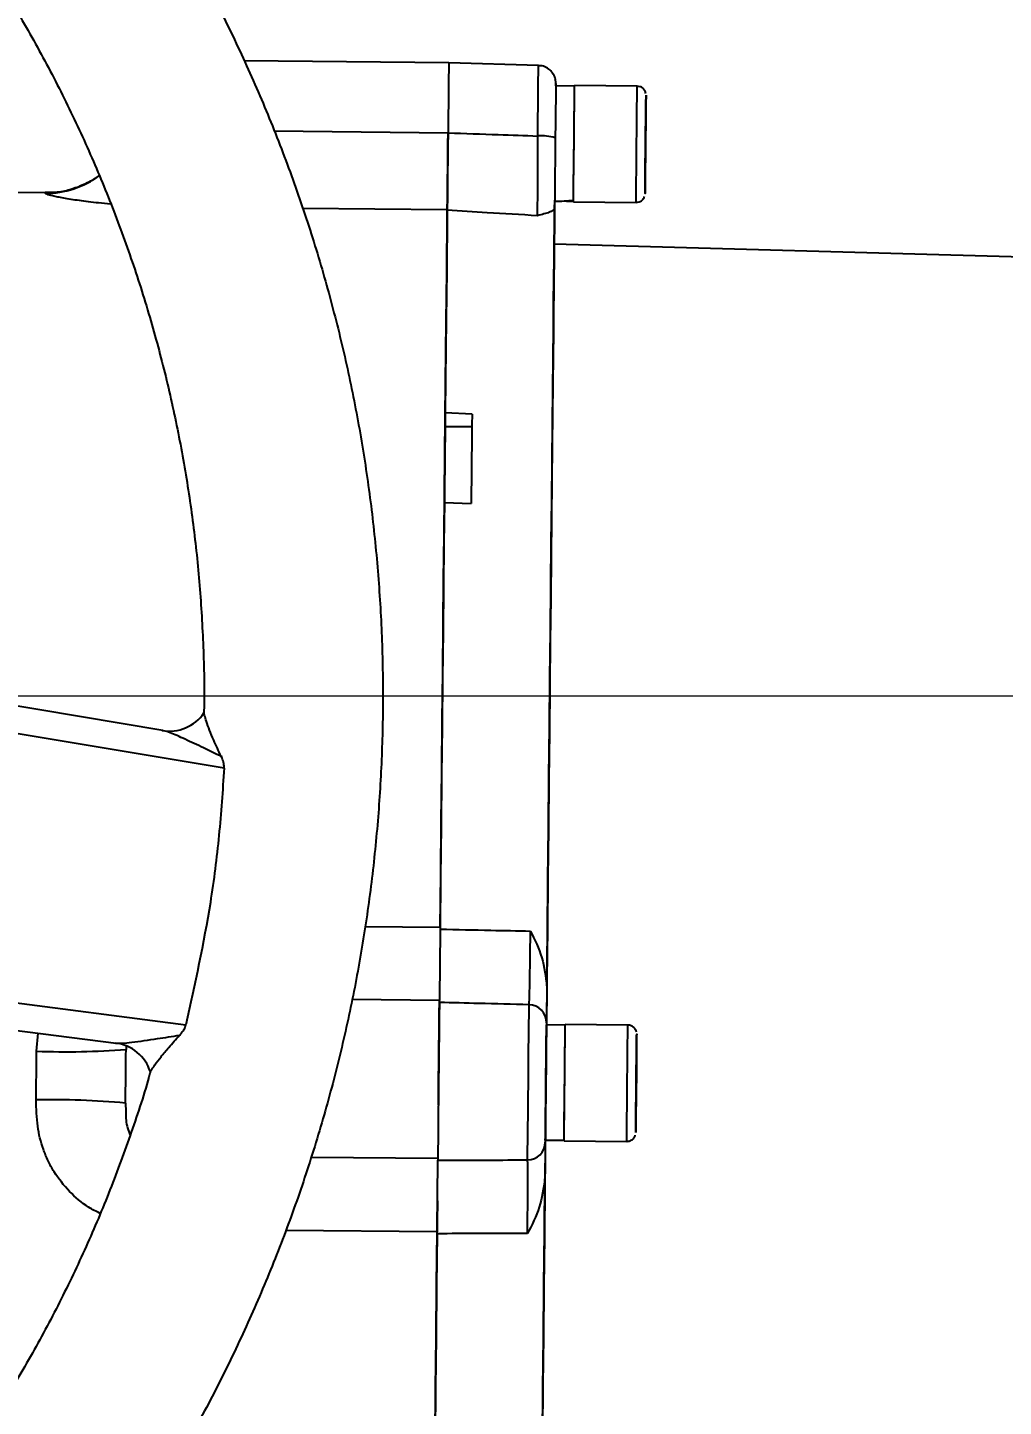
# Model space of a CAD drawing. Header units: millimetres. Extents: x 2454 to 4226, y 715 to 1968.
# Drawn here: x 3322.9 to 3421.1, y 1001.3 to 1140.1 of the extents above; entities that cross this region are included whole.
import ezdxf

# ---------------------------------------------------------------- set-up
doc = ezdxf.new("R2010")
doc.units = ezdxf.units.MM
doc.layers.add('AM_5', color=3, linetype='Continuous', lineweight=25)
doc.layers.add('标注', color=3, linetype='Continuous', lineweight=13)
doc.styles.add('SLDTEXTSTYLE1', font='txt.shx', dxfattribs={"width": 0.7, "bigfont": 'gbcbig.shx'})
doc.dimstyles.new('SLDDIMSTYLE12$0', dxfattribs={"dimtxt": 12, "dimasz": 10, "dimexe": 0, "dimexo": 0.0625, "dimgap": 0.875, "dimtad": 1, "dimdec": 1, "dimlfac": 1.8, "dimrnd": 1e-09, "dimzin": 12, "dimdsep": 46, "dimtxsty": 'SLDTEXTSTYLE1', "dimcen": 0.09, "dimdle": 8.16, "dimclrd": 3, "dimclre": 3, "dimadec": 0, "dimazin": 3, "dimtfac": 1, "dimtdec": 1, "dimtofl": 0, "dimtmove": 0, "dimatfit": 3, "dimfxl": 0, "dimfrac": 2, "dimtolj": 1, "dimlwd": 5, "dimlwe": 5, "dimarcsym": 0})
doc.dimstyles.new('SLDDIMSTYLE12$3', dxfattribs={"dimtxt": 12, "dimasz": 10, "dimexe": 0, "dimexo": 0.0625, "dimgap": 0.875, "dimtad": 1, "dimdec": 1, "dimlfac": 1.8, "dimrnd": 1e-09, "dimzin": 12, "dimdsep": 46, "dimtxsty": 'SLDTEXTSTYLE1', "dimcen": 0.09, "dimdle": 8.16, "dimclrd": 3, "dimclre": 3, "dimadec": 0, "dimazin": 3, "dimtfac": 1, "dimtdec": 1, "dimtofl": 0, "dimtmove": 0, "dimatfit": 3, "dimfxl": 0, "dimfrac": 2, "dimtolj": 1, "dimlwd": 5, "dimlwe": 5, "dimarcsym": 0})

# ---------------------------------------------------------------- blocks, each defined once
blk = doc.blocks.new('*D58')
at = {"layer": 'Defpoints', "color": 0, "transparency": 16777216}
for p in [(3205.35, 1240.73), (3205.35, 1072.8), (3519.37, 1062.93)]:
    blk.add_point(p, dxfattribs=at)
at = {"layer": '标注', "color": 3, "linetype": 'Continuous', "lineweight": 5, "transparency": 16777216}
for p, q in [((3205.35, 1072.87), (3205.35, 1240.73)), ((3509.37, 1240.73), (3215.35, 1240.73))]:
    blk.add_line(p, q, dxfattribs=at)
at = {"layer": '标注', "color": 3, "lineweight": 5, "transparency": 16777216}
blk.add_line((3519.37, 1063), (3519.37, 1240.73), dxfattribs=at)
at = {"layer": '标注', "color": 3, "transparency": 16777216}
for points in [[(3215.35, 1242.4), (3215.35, 1239.07), (3205.35, 1240.73)], [(3509.37, 1242.4), (3509.37, 1239.07), (3519.37, 1240.73)]]:
    blk.add_solid(points, dxfattribs=at)
at = {"layer": '标注', "color": 0, "transparency": 16777216, "insert": (3362.03, 1253.04), "char_height": 10, "attachment_point": 5, "style": 'SLDTEXTSTYLE1'}
blk.add_mtext('\\A1;{\\H2.28571x;315}', dxfattribs=at)
blk = doc.blocks.new('*D63')
at = {"layer": 'Defpoints', "color": 0, "transparency": 16777216}
for p in [(3469.36, 1174.46), (3739.56, 1174.46), (3205.35, 1072.8)]:
    blk.add_point(p, dxfattribs=at)
at = {"layer": '标注', "color": 3, "linetype": 'Continuous', "lineweight": 5, "transparency": 16777216}
for p, q in [((3469.42, 1174.46), (3739.56, 1174.46)), ((3739.56, 1082.8), (3739.56, 1164.46))]:
    blk.add_line(p, q, dxfattribs=at)
at = {"layer": '标注', "color": 3, "lineweight": 5, "transparency": 16777216}
blk.add_line((3205.42, 1072.8), (3739.56, 1072.8), dxfattribs=at)
at = {"layer": '标注', "color": 3, "transparency": 16777216}
for points in [[(3737.89, 1164.46), (3741.22, 1164.46), (3739.56, 1174.46)], [(3737.89, 1082.8), (3741.22, 1082.8), (3739.56, 1072.8)]]:
    blk.add_solid(points, dxfattribs=at)
at = {"layer": '标注', "color": 0, "transparency": 16777216, "insert": (3727.25, 1123.63), "char_height": 10, "attachment_point": 5, "rotation": 90, "style": 'SLDTEXTSTYLE1'}
blk.add_mtext('\\A1;{\\H2.28571x;115}', dxfattribs=at)
blk = doc.blocks.new('*D54')
at = {"layer": 'AM_5', "color": 3, "linetype": 'Continuous', "lineweight": 5, "transparency": 16777216}
blk.add_line((3355.81, 1216.7), (3322.13, 1190.7), dxfattribs=at)
at = {"layer": 'AM_5', "color": 3, "lineweight": 5, "transparency": 16777216}
for p, q in [((3254.75, 1138.76), (3254.93, 1138.76)), ((3254.84, 1138.67), (3254.84, 1138.85))]:
    blk.add_line(p, q, dxfattribs=at)
at = {"layer": 'AM_5', "color": 3, "transparency": 16777216}
blk.add_solid([(3321.11, 1192.02), (3323.15, 1189.38), (3314.21, 1184.59)], dxfattribs=at)
at = {"layer": 'Defpoints', "color": 0, "transparency": 16777216}
for p in [(3314.21, 1184.59), (3195.47, 1092.93)]:
    blk.add_point(p, dxfattribs=at)
at = {"layer": 'AM_5', "color": 0, "transparency": 16777216, "insert": (3338.73, 1212.19), "char_height": 12, "attachment_point": 5, "rotation": 37.6642, "style": 'SLDTEXTSTYLE1'}
blk.add_mtext('\\A1;%%C345', dxfattribs=at)

msp = doc.modelspace()

# ---------------------------------------------------------------- linework, layer by layer
at = {"color": 7, "linetype": 'Continuous', "lineweight": 25}
for p, q in [((3365.297, 1136.498), (3344.701, 1136.703)), ((3374.326, 1136.251), (3365.297, 1136.498)), ((3377.964, 1134.167), (3376.074, 1134.186)), ((3384.265, 1134.158), (3377.965, 1134.221)), ((3385.156, 1133.249), (3385.155, 1133.228)), ((3385.133, 1130.999), (3385.106, 1128.299)), ((3385.106, 1128.299), (3385.133, 1130.999)), ((3385.133, 1130.999), (3385.133, 1130.999)), ((3347.709, 1129.653), (3365.227, 1129.479)), ((3385.079, 1125.6), (3385.106, 1128.299)), ((3385.106, 1128.299), (3385.08, 1125.6)), ((3385.106, 1128.299), (3385.106, 1128.299)), ((3385.08, 1125.6), (3385.079, 1125.6)), ((3385.079, 1125.6), (3385.08, 1125.6)), ((3324.665, 1123.414), (3309.77, 1123.562)), ((3375.951, 1121.796), (3375.96, 1122.698)), ((3365.15, 1121.715), (3350.575, 1121.86)), ((3377.849, 1122.521), (3384.148, 1122.459)), ((3492.464, 1115.064), (3375.916, 1118.257)), ((3364.946, 1101.273), (3364.932, 1099.891)), ((3367.645, 1101.146), (3364.946, 1101.273)), ((3367.632, 1099.865), (3364.932, 1099.891)), ((3364.856, 1092.278), (3367.555, 1092.15)), ((3336.526, 1069.319), (3313.333, 1073.214)), ((3342.685, 1065.53), (3312.399, 1070.582)), ((3356.863, 1049.591), (3364.431, 1049.516)), ((3308.377, 1043.654), (3338.826, 1039.692)), ((3364.358, 1042.148), (3355.56, 1042.236)), ((3318.868, 1039.515), (3331.814, 1037.845)), ((3377.024, 1039.671), (3375.134, 1039.69)), ((3383.324, 1039.663), (3377.024, 1039.725)), ((3323.805, 1037.045), (3323.956, 1038.86)), ((3332.823, 1037.533), (3332.807, 1037.222)), ((3384.197, 1036.922), (3384.181, 1035.363)), ((3384.181, 1035.363), (3384.197, 1036.922)), ((3384.181, 1035.363), (3384.15, 1032.245)), ((3384.15, 1032.245), (3384.181, 1035.363)), ((3384.181, 1035.363), (3384.181, 1035.363)), ((3332.754, 1031.826), (3332.779, 1030.98)), ((3384.135, 1030.687), (3384.15, 1032.245)), ((3384.15, 1032.245), (3384.135, 1030.687)), ((3384.15, 1032.245), (3384.15, 1032.245)), ((3375.019, 1028.099), (3376.909, 1028.08)), ((3376.908, 1028.026), (3383.208, 1027.963)), ((3351.433, 1026.39), (3364.2, 1026.263)), ((3364.127, 1018.862), (3348.873, 1019.014))]:
    msp.add_line(p, q, dxfattribs=at)
at = {"color": 7, "linetype": 'Continuous', "lineweight": 25, "flags": 128}
for points in [[(3365.297, 1136.498), (3365.295, 1136.327), (3365.29, 1135.821), (3365.282, 1135.002), (3365.271, 1133.905), (3365.258, 1132.577), (3365.243, 1131.074), (3365.227, 1129.461)], [(3365.297, 1136.498), (3365.295, 1136.33), (3365.29, 1135.828), (3365.282, 1135.012), (3365.271, 1133.918), (3365.258, 1132.592), (3365.243, 1131.091), (3365.227, 1129.479)], [(3374.255, 1129.146), (3374.272, 1130.764), (3374.287, 1132.278), (3374.3, 1133.621), (3374.311, 1134.732), (3374.319, 1135.563), (3374.324, 1136.077), (3374.326, 1136.251)], [(3376.076, 1134.4), (3376.075, 1134.251), (3376.07, 1133.716), (3376.061, 1132.86), (3376.05, 1131.734), (3376.037, 1130.407), (3376.022, 1128.959)], [(3376.075, 1134.211), (3376.075, 1134.251), (3376.077, 1134.434), (3376.076, 1134.4)], [(3377.85, 1122.679), (3377.854, 1123.088), (3377.861, 1123.786), (3377.87, 1124.735), (3377.882, 1125.882), (3377.895, 1127.166), (3377.908, 1128.515), (3377.921, 1129.857), (3377.934, 1131.117), (3377.945, 1132.227), (3377.954, 1133.127), (3377.96, 1133.766), (3377.964, 1134.11), (3377.964, 1134.139)], [(3377.907, 1128.371), (3377.92, 1129.72), (3377.933, 1130.996), (3377.944, 1132.131), (3377.953, 1133.063), (3377.96, 1133.742), (3377.964, 1134.132), (3377.965, 1134.221)], [(3384.206, 1128.308), (3384.22, 1129.657), (3384.232, 1130.934), (3384.244, 1132.069), (3384.253, 1133.001), (3384.26, 1133.68), (3384.264, 1134.069), (3384.265, 1134.158)], [(3385.057, 1123.35), (3385.059, 1123.518), (3385.064, 1124.013), (3385.072, 1124.799), (3385.082, 1125.825), (3385.094, 1127.018), (3385.106, 1128.299), (3385.119, 1129.581), (3385.131, 1130.774), (3385.141, 1131.799), (3385.149, 1132.586), (3385.154, 1133.081), (3385.156, 1133.249), (3385.156, 1133.249)], [(3385.155, 1133.228), (3385.154, 1133.081), (3385.149, 1132.586), (3385.141, 1131.799), (3385.131, 1130.774), (3385.119, 1129.581), (3385.106, 1128.299)], [(3365.227, 1129.479), (3365.213, 1128.073), (3365.2, 1126.732), (3365.187, 1125.488), (3365.176, 1124.374), (3365.167, 1123.417), (3365.159, 1122.643), (3365.153, 1122.071), (3365.15, 1121.715)], [(3377.849, 1122.521), (3377.849, 1122.61), (3377.853, 1123), (3377.86, 1123.679), (3377.869, 1124.611), (3377.881, 1125.746), (3377.893, 1127.022), (3377.907, 1128.371)], [(3384.148, 1122.459), (3384.149, 1122.548), (3384.153, 1122.937), (3384.16, 1123.616), (3384.169, 1124.548), (3384.18, 1125.683), (3384.193, 1126.959), (3384.206, 1128.308)], [(3385.106, 1128.299), (3385.094, 1127.018), (3385.082, 1125.825), (3385.072, 1124.799), (3385.064, 1124.013), (3385.06, 1123.618)], [(3365.15, 1121.649), (3365.153, 1122.011), (3365.159, 1122.589), (3365.167, 1123.369), (3365.176, 1124.33), (3365.182, 1124.897)], [(3385.06, 1123.618), (3385.059, 1123.518), (3385.057, 1123.35), (3385.057, 1123.35)], [(3364.431, 1049.516), (3364.484, 1054.851), (3364.536, 1060.107), (3364.588, 1065.266), (3364.638, 1070.307), (3364.687, 1075.212), (3364.734, 1079.963), (3364.779, 1084.542), (3364.823, 1088.931), (3364.865, 1093.114), (3364.904, 1097.076), (3364.941, 1100.801), (3364.976, 1104.276), (3365.008, 1107.487), (3365.037, 1110.423), (3365.063, 1113.073), (3365.087, 1115.426), (3365.107, 1117.474), (3365.125, 1119.209), (3365.139, 1120.624), (3365.15, 1121.715)], [(3365.149, 1121.675), (3365.138, 1120.597), (3365.125, 1119.205), (3365.108, 1117.507), (3365.088, 1115.506), (3365.065, 1113.212), (3365.039, 1110.632), (3365.011, 1107.775), (3364.98, 1104.651), (3364.946, 1101.273)], [(3375.173, 1043.604), (3375.226, 1048.98), (3375.279, 1054.298), (3375.331, 1059.54), (3375.382, 1064.685), (3375.432, 1069.714), (3375.481, 1074.608), (3375.528, 1079.348), (3375.574, 1083.917), (3375.617, 1088.298), (3375.659, 1092.474), (3375.698, 1096.429), (3375.735, 1100.148), (3375.77, 1103.617), (3375.802, 1106.824), (3375.831, 1109.756), (3375.857, 1112.402), (3375.881, 1114.752), (3375.901, 1116.798), (3375.918, 1118.531), (3375.933, 1119.945), (3375.943, 1121.035), (3375.951, 1121.796)], [(3375.951, 1121.796), (3375.944, 1121.035), (3375.933, 1119.945), (3375.919, 1118.531), (3375.917, 1118.257)], [(3375.916, 1118.257), (3375.916, 1118.217), (3375.912, 1117.897), (3375.906, 1117.258), (3375.896, 1116.304), (3375.884, 1115.036), (3375.868, 1113.461), (3375.849, 1111.584), (3375.828, 1109.412), (3375.803, 1106.954), (3375.776, 1104.219), (3375.746, 1101.217), (3375.714, 1097.96), (3375.679, 1094.459), (3375.642, 1090.729), (3375.602, 1086.783), (3375.561, 1082.637), (3375.518, 1078.305), (3375.473, 1073.806), (3375.427, 1069.155), (3375.379, 1064.37), (3375.331, 1059.469), (3375.281, 1054.472), (3375.231, 1049.396), (3375.18, 1044.262), (3375.134, 1039.69)], [(3367.645, 1101.146), (3367.634, 1100.093), (3367.624, 1099.019), (3367.613, 1097.924), (3367.602, 1096.809), (3367.59, 1095.674), (3367.579, 1094.519), (3367.567, 1093.344), (3367.555, 1092.15)], [(3364.932, 1099.891), (3364.922, 1098.84), (3364.911, 1097.767), (3364.9, 1096.673), (3364.889, 1095.558), (3364.878, 1094.423), (3364.866, 1093.267), (3364.856, 1092.201)], [(3364.856, 1092.278), (3364.815, 1088.132), (3364.772, 1083.792), (3364.727, 1079.271), (3364.68, 1074.588), (3364.632, 1069.757), (3364.583, 1064.798), (3364.533, 1059.727), (3364.481, 1054.564), (3364.429, 1049.326)], [(3364.431, 1049.516), (3364.417, 1048.128), (3364.404, 1046.814), (3364.392, 1045.61), (3364.382, 1044.544), (3364.373, 1043.645), (3364.366, 1042.934), (3364.361, 1042.431), (3364.358, 1042.148)], [(3364.253, 1031.66), (3364.263, 1032.575), (3364.279, 1034.221), (3364.295, 1035.866), (3364.311, 1037.44), (3364.325, 1038.876), (3364.338, 1040.111), (3364.347, 1041.095), (3364.354, 1041.784), (3364.358, 1042.148)], [(3364.356, 1041.945), (3364.352, 1041.577), (3364.345, 1040.885), (3364.335, 1039.898), (3364.323, 1038.66), (3364.309, 1037.223), (3364.293, 1035.647), (3364.277, 1034.002), (3364.26, 1032.356), (3364.245, 1030.781), (3364.23, 1029.343), (3364.218, 1028.105), (3364.208, 1027.119), (3364.202, 1026.427), (3364.198, 1026.059)], [(3373.23, 1026.104), (3373.233, 1026.431), (3373.24, 1027.09), (3373.25, 1028.052), (3373.262, 1029.274), (3373.276, 1030.701), (3373.291, 1032.27), (3373.308, 1033.912), (3373.324, 1035.554), (3373.34, 1037.124), (3373.354, 1038.551), (3373.366, 1039.772), (3373.376, 1040.734), (3373.382, 1041.393), (3373.385, 1041.721)], [(3375.136, 1039.911), (3375.133, 1039.591), (3375.126, 1038.928), (3375.117, 1037.962), (3375.105, 1036.75), (3375.091, 1035.367), (3375.076, 1033.894), (3375.062, 1032.422), (3375.048, 1031.039), (3375.036, 1029.827), (3375.026, 1028.861), (3375.02, 1028.197), (3375.017, 1027.878)], [(3375.019, 1028.099), (3375.019, 1028.113), (3375.021, 1028.365), (3375.027, 1028.919), (3375.035, 1029.746), (3375.046, 1030.799), (3375.058, 1032.021), (3375.071, 1033.346), (3375.084, 1034.701), (3375.097, 1036.012), (3375.109, 1037.207), (3375.119, 1038.221), (3375.127, 1038.998), (3375.132, 1039.497), (3375.134, 1039.688), (3375.134, 1039.69)], [(3376.908, 1028.026), (3376.91, 1028.184), (3376.914, 1028.648), (3376.922, 1029.395), (3376.931, 1030.382), (3376.943, 1031.559), (3376.956, 1032.86), (3376.97, 1034.216), (3376.983, 1035.553), (3376.995, 1036.801), (3377.006, 1037.89), (3377.015, 1038.763), (3377.021, 1039.373), (3377.024, 1039.686), (3377.024, 1039.725)], [(3376.909, 1028.155), (3376.911, 1028.274), (3376.915, 1028.772), (3376.923, 1029.549), (3376.933, 1030.563), (3376.945, 1031.758), (3376.958, 1033.069), (3376.972, 1034.424), (3376.985, 1035.749), (3376.997, 1036.971), (3377.007, 1038.024), (3377.016, 1038.851), (3377.021, 1039.405), (3377.024, 1039.657), (3377.024, 1039.659)], [(3383.208, 1027.963), (3383.209, 1028.121), (3383.214, 1028.586), (3383.221, 1029.332), (3383.231, 1030.32), (3383.243, 1031.496), (3383.256, 1032.797), (3383.269, 1034.153), (3383.283, 1035.491), (3383.295, 1036.738), (3383.306, 1037.827), (3383.314, 1038.7), (3383.321, 1039.31), (3383.324, 1039.623), (3383.324, 1039.663)], [(3384.117, 1028.854), (3384.118, 1029.023), (3384.123, 1029.518), (3384.131, 1030.304), (3384.141, 1031.329), (3384.153, 1032.523), (3384.166, 1033.804), (3384.179, 1035.085), (3384.191, 1036.279), (3384.201, 1037.304), (3384.209, 1038.091), (3384.213, 1038.585), (3384.215, 1038.754), (3384.213, 1038.585), (3384.208, 1038.091), (3384.201, 1037.304), (3384.19, 1036.279), (3384.179, 1035.085), (3384.166, 1033.804), (3384.153, 1032.523), (3384.141, 1031.329), (3384.131, 1030.304), (3384.123, 1029.518), (3384.118, 1029.023), (3384.117, 1028.854)], [(3323.757, 1032.144), (3323.763, 1032.757), (3323.769, 1033.369), (3323.775, 1033.982), (3323.781, 1034.594), (3323.787, 1035.207), (3323.793, 1035.82), (3323.799, 1036.432), (3323.805, 1037.045)], [(3332.754, 1031.826), (3332.76, 1032.435), (3332.766, 1033.1), (3332.773, 1033.803), (3332.78, 1034.526), (3332.788, 1035.249), (3332.795, 1035.952), (3332.801, 1036.615), (3332.807, 1037.222)], [(3375.019, 1028.099), (3374.974, 1023.527), (3374.922, 1018.393), (3374.872, 1013.317), (3374.822, 1008.32), (3374.774, 1003.419), (3374.726, 998.634)], [(3374.204, 945.993), (3374.212, 946.754), (3374.222, 947.844), (3374.236, 949.258), (3374.254, 950.991), (3374.274, 953.036), (3374.297, 955.387), (3374.323, 958.033), (3374.352, 960.965), (3374.384, 964.172), (3374.419, 967.641), (3374.455, 971.36), (3374.495, 975.315), (3374.536, 979.491), (3374.58, 983.872), (3374.625, 988.441), (3374.672, 993.181), (3374.721, 998.075), (3374.771, 1003.104), (3374.822, 1008.249), (3374.874, 1013.491), (3374.927, 1018.809), (3374.98, 1024.184)], [(3364.158, 1021.981), (3364.153, 1021.568), (3364.14, 1020.252), (3364.127, 1018.862)], [(3363.407, 946.354), (3363.418, 947.468), (3363.432, 948.906), (3363.45, 950.663), (3363.47, 952.732), (3363.494, 955.106), (3363.52, 957.776), (3363.55, 960.732), (3363.582, 963.962), (3363.616, 967.455), (3363.653, 971.197), (3363.693, 975.174), (3363.734, 979.373), (3363.778, 983.775), (3363.824, 988.367), (3363.871, 993.129), (3363.92, 998.044), (3363.97, 1003.094), (3364.021, 1008.261), (3364.074, 1013.523), (3364.127, 1018.862)], [(3364.125, 1018.677), (3364.073, 1013.44), (3364.021, 1008.276), (3363.971, 1003.206), (3363.922, 998.246), (3363.874, 993.416), (3363.827, 988.732), (3363.782, 984.212), (3363.739, 979.871), (3363.698, 975.726)]]:
    msp.add_lwpolyline(points, dxfattribs=at)
at = {"color": 7, "linetype": 'Continuous', "lineweight": 25}
for centre, radius, start, end in [((3374.641, 1124.346), 4.816, 73.32745, 94.58868), ((3324.754, 1132.387), 9.002, 269.42949, 306.82622), ((3332.927, 1123.308), 8.263, 179.25991, 179.45891), ((3337.193, 1073.465), 4.202, 259.74027, 325.43734), ((3373.34, 1039.925), 1.796, 359.55565, 88.5609), ((3326.809, 1113.061), 76.075, 267.73735, 274.52251), ((3331.252, 1033.683), 4.201, 17.58427, 83.2716), ((3325.123, 943.347), 88.808, 85.07078, 90.88157), ((3373.221, 1027.899), 1.796, 270.30051, 359.30576)]:
    msp.add_arc(centre, radius, start, end, dxfattribs=at)
for centre, start_param, end_param in [((3376.017, 1128.39), 4.712389, 4.9017857), ((3377.907, 1128.371), 4.6181155, 4.712389)]:
    msp.add_ellipse(centre, major_axis=(10.038, -0.1), ratio=0.5773555, start_param=start_param, end_param=end_param, dxfattribs=at)
for points, knots in [([(3053.725, 1095.471), (3053.557, 1094.29), (3053.079, 1090.929), (3052.511, 1085.361), (3052.11, 1078.77), (3051.997, 1072.167), (3052.167, 1065.566), (3052.622, 1058.977), (3053.36, 1052.415), (3054.379, 1045.89), (3055.679, 1039.415), (3057.256, 1033.003), (3059.108, 1026.664), (3061.23, 1020.41), (3063.621, 1014.254), (3066.274, 1008.207), (3069.184, 1002.279), (3072.348, 996.482), (3075.758, 990.827), (3079.408, 985.323), (3083.292, 979.982), (3087.402, 974.813), (3091.731, 969.826), (3096.271, 965.03), (3101.013, 960.434), (3105.948, 956.046), (3111.068, 951.874), (3116.362, 947.927), (3121.822, 944.212), (3127.436, 940.735), (3133.195, 937.503), (3139.088, 934.522), (3145.103, 931.797), (3151.231, 929.334), (3157.458, 927.137), (3163.775, 925.21), (3170.169, 923.557), (3176.627, 922.181), (3183.14, 921.084), (3189.693, 920.268), (3196.275, 919.735), (3202.874, 919.486), (3209.478, 919.522), (3216.074, 919.841), (3222.651, 920.445), (3229.195, 921.331), (3235.695, 922.498), (3242.139, 923.943), (3248.514, 925.665), (3254.81, 927.659), (3261.013, 929.923), (3267.114, 932.452), (3273.1, 935.241), (3278.96, 938.285), (3284.684, 941.579), (3290.261, 945.116), (3295.68, 948.89), (3300.932, 952.893), (3306.007, 957.119), (3310.895, 961.56), (3315.587, 966.207), (3320.075, 971.051), (3324.35, 976.085), (3328.405, 981.297), (3332.231, 986.68), (3335.822, 992.222), (3339.171, 997.913), (3342.272, 1003.744), (3345.119, 1009.703), (3347.707, 1015.778), (3350.031, 1021.96), (3352.087, 1028.236), (3353.87, 1034.594), (3355.379, 1041.023), (3356.609, 1047.512), (3357.558, 1054.047), (3358.225, 1060.617), (3358.609, 1067.21), (3358.709, 1073.813), (3358.524, 1080.414), (3358.055, 1087.001), (3357.303, 1093.562), (3356.27, 1100.085), (3354.956, 1106.557), (3353.365, 1112.966), (3351.5, 1119.301), (3349.363, 1125.55), (3346.96, 1131.701), (3344.294, 1137.742), (3341.37, 1143.664), (3338.194, 1149.454), (3334.772, 1155.102), (3331.11, 1160.597), (3327.214, 1165.93), (3323.093, 1171.09), (3318.753, 1176.068), (3314.203, 1180.854), (3309.452, 1185.44), (3304.507, 1189.817), (3299.378, 1193.977), (3294.075, 1197.913), (3288.607, 1201.617), (3282.985, 1205.081), (3277.219, 1208.301), (3271.32, 1211.269), (3265.299, 1213.981), (3259.166, 1216.431), (3252.934, 1218.614), (3246.613, 1220.528), (3240.216, 1222.167), (3233.754, 1223.529), (3227.24, 1224.612), (3220.684, 1225.414), (3214.101, 1225.932), (3207.501, 1226.167), (3200.898, 1226.117), (3194.302, 1225.783), (3187.727, 1225.166), (3181.185, 1224.266), (3174.687, 1223.085), (3168.247, 1221.625), (3161.875, 1219.89), (3155.584, 1217.881), (3149.385, 1215.604), (3143.29, 1213.062), (3137.31, 1210.26), (3131.456, 1207.204), (3125.739, 1203.898), (3120.17, 1200.348), (3114.759, 1196.563), (3109.516, 1192.548), (3104.45, 1188.311), (3099.572, 1183.86), (3094.89, 1179.203), (3090.412, 1174.349), (3086.148, 1169.306), (3082.105, 1164.085), (3078.29, 1158.694), (3074.711, 1153.144), (3071.374, 1147.445), (3068.286, 1141.608), (3065.452, 1135.643), (3062.877, 1129.562), (3060.567, 1123.375), (3058.525, 1117.095), (3056.754, 1110.733), (3055.262, 1104.3), (3054.3, 1099.2), (3053.845, 1096.248), (3053.725, 1095.471)], [0, 0, 0, 0, 0.00371707, 0.01057073, 0.01742476, 0.02427878, 0.03113281, 0.03798684, 0.04484087, 0.0516949, 0.05854893, 0.06540296, 0.07225699, 0.07911102, 0.08596505, 0.09281907, 0.0996731, 0.10652713, 0.11338116, 0.12023519, 0.12708922, 0.13394325, 0.14079728, 0.14765131, 0.15450534, 0.16135937, 0.1682134, 0.17506743, 0.18192146, 0.18877549, 0.19562952, 0.20248355, 0.20933758, 0.21619161, 0.22304564, 0.22989967, 0.2367537, 0.24360773, 0.25046176, 0.25731579, 0.26416982, 0.27102385, 0.27787788, 0.28473191, 0.29158594, 0.29843997, 0.305294, 0.31214803, 0.31900206, 0.32585609, 0.33271012, 0.33956415, 0.34641818, 0.35327221, 0.36012624, 0.36698027, 0.3738343, 0.38068833, 0.38754236, 0.39439639, 0.40125042, 0.40810445, 0.41495848, 0.42181251, 0.42866653, 0.43552056, 0.44237459, 0.44922862, 0.45608265, 0.46293668, 0.46979071, 0.47664474, 0.48349877, 0.4903528, 0.49720683, 0.50406086, 0.51091488, 0.51776891, 0.52462294, 0.53147697, 0.538331, 0.54518503, 0.55203906, 0.55889309, 0.56574712, 0.57260114, 0.57945517, 0.5863092, 0.59316323, 0.60001726, 0.60687129, 0.61372532, 0.62057935, 0.62743338, 0.63428741, 0.64114144, 0.64799547, 0.6548495, 0.66170352, 0.66855755, 0.67541158, 0.68226561, 0.68911964, 0.69597367, 0.7028277, 0.70968173, 0.71653576, 0.72338979, 0.73024382, 0.73709785, 0.74395188, 0.75080591, 0.75765994, 0.76451397, 0.771368, 0.77822203, 0.78507606, 0.79193009, 0.79878412, 0.80563816, 0.81249219, 0.81934622, 0.82620025, 0.83305428, 0.83990831, 0.84676234, 0.85361637, 0.8604704, 0.86732443, 0.87417846, 0.88103249, 0.88788652, 0.89474054, 0.90159457, 0.9084486, 0.91530263, 0.92215666, 0.92901069, 0.93586472, 0.94271875, 0.94957278, 0.95642681, 0.96328084, 0.97013487, 0.9769889, 0.98384293, 0.99069696, 0.99755098, 1, 1, 1, 1]), ([(3173.209, 1204.231), (3174.637, 1204.578), (3178.074, 1205.413), (3183.592, 1206.415), (3189.735, 1207.28), (3195.913, 1207.852), (3202.11, 1208.143), (3208.315, 1208.15), (3214.513, 1207.872), (3220.692, 1207.31), (3226.838, 1206.466), (3232.94, 1205.341), (3238.984, 1203.938), (3244.957, 1202.259), (3250.846, 1200.308), (3256.64, 1198.09), (3262.327, 1195.608), (3267.893, 1192.868), (3273.329, 1189.876), (3278.621, 1186.638), (3283.76, 1183.161), (3288.733, 1179.453), (3293.532, 1175.52), (3298.145, 1171.371), (3302.564, 1167.015), (3306.778, 1162.462), (3310.779, 1157.72), (3314.559, 1152.8), (3318.109, 1147.711), (3321.422, 1142.466), (3324.491, 1137.074), (3327.311, 1131.547), (3329.873, 1125.897), (3332.175, 1120.135), (3334.209, 1114.274), (3335.973, 1108.325), (3337.463, 1102.303), (3338.675, 1096.218), (3339.606, 1090.084), (3340.262, 1083.913), (3340.604, 1077.721), (3340.724, 1073.437), (3340.649, 1071.226), (3340.644, 1071.08)], [0, 0, 0, 0, 0.0178666, 0.0430042, 0.0681417, 0.0932792, 0.1184167, 0.1435543, 0.1686918, 0.1938293, 0.2189668, 0.2441044, 0.2692419, 0.2943794, 0.319517, 0.3446545, 0.369792, 0.3949295, 0.4200671, 0.4452046, 0.4703421, 0.4954797, 0.5206172, 0.5457547, 0.5708923, 0.5960298, 0.6211673, 0.6463048, 0.6714424, 0.6965799, 0.7217174, 0.746855, 0.7719925, 0.79713, 0.8222676, 0.8474051, 0.8725426, 0.8976802, 0.9228177, 0.9479552, 0.9730928, 0.9982303, 1, 1, 1, 1]), ([(3376.075, 1134.208), (3376.076, 1134.315), (3376.077, 1134.449), (3376.077, 1134.417), (3376.077, 1134.441), (3376.077, 1134.445), (3376.077, 1134.454), (3376.077, 1134.474), (3376.074, 1134.636), (3376.018, 1135.008), (3375.78, 1135.5), (3375.359, 1135.924), (3374.87, 1136.197), (3374.502, 1136.218), (3374.339, 1136.228)], [0, 0, 0, 0, 0.2920102, 0.3669485, 0.3695237, 0.3711601, 0.372839, 0.3768282, 0.3848821, 0.4843329, 0.6302698, 0.750038, 0.889639, 1, 1, 1, 1]), ([(3385.136, 1133.434), (3385.105, 1133.538), (3385.044, 1133.74), (3384.827, 1133.973), (3384.563, 1134.128), (3384.365, 1134.144), (3384.268, 1134.152)], [0, 0, 0, 0, 0.26440841, 0.51402958, 0.7644826, 1, 1, 1, 1]), ([(3365.149, 1121.675), (3365.152, 1121.928), (3365.157, 1122.434), (3365.175, 1124.25), (3365.199, 1126.634), (3365.217, 1128.518), (3365.227, 1129.461)], [0, 0, 0, 0, 0.2500466, 0.4994486, 0.7493959, 1, 1, 1, 1]), ([(3365.227, 1129.461), (3366.912, 1129.401), (3369.922, 1129.296), (3372.931, 1129.192), (3374.255, 1129.146)], [0, 0, 0, 0, 0.56, 1, 1, 1, 1]), ([(3374.238, 1121.12), (3374.241, 1121.38), (3374.246, 1121.901), (3374.251, 1123.781), (3374.255, 1126.249), (3374.255, 1128.18), (3374.255, 1129.146)], [0, 0, 0, 0, 0.2496929, 0.49994, 0.7499529, 1, 1, 1, 1]), ([(3376.022, 1128.959), (3376.015, 1128.194), (3376, 1126.669), (3375.98, 1124.702), (3375.964, 1123.054), (3375.955, 1122.216), (3375.951, 1121.796)], [0, 0, 0, 0, 0.2806316, 0.559596, 0.7791291, 1, 1, 1, 1]), ([(3330.105, 1125.19), (3330.066, 1125.157), (3329.657, 1124.809), (3328.734, 1124.311), (3327.357, 1123.756), (3325.975, 1123.443), (3325.068, 1123.445), (3324.664, 1123.446)], [0, 0, 0, 0, 0.0260212, 0.2770518, 0.533254, 0.792257, 1, 1, 1, 1]), ([(3331.261, 1122.295), (3330.85, 1122.33), (3329.686, 1122.43), (3328.059, 1122.643), (3326.731, 1122.852), (3325.912, 1123.008), (3325.272, 1123.146), (3324.756, 1123.297), (3324.696, 1123.355), (3324.664, 1123.386)], [0, 0, 0, 0, 0.09798971, 0.2775574, 0.45825642, 0.54797256, 0.63858729, 0.80895902, 1, 1, 1, 1]), ([(3384.159, 1122.468), (3384.258, 1122.474), (3384.448, 1122.485), (3384.684, 1122.616), (3384.85, 1122.772), (3384.952, 1122.922), (3384.988, 1123.019), (3385.003, 1123.057)], [0, 0, 0, 0, 0.2667691, 0.5125695, 0.7162404, 0.8882868, 1, 1, 1, 1]), ([(3374.238, 1121.12), (3372.542, 1121.223), (3369.512, 1121.408), (3366.482, 1121.594), (3365.149, 1121.675)], [0, 0, 0, 0, 0.56, 1, 1, 1, 1]), ([(3375.951, 1121.796), (3375.819, 1121.69), (3375.553, 1121.475), (3374.678, 1121.239), (3374.238, 1121.12)], [0, 0, 0, 0, 0.4975573, 1, 1, 1, 1]), ([(3342.394, 1066.707), (3342.129, 1067.265), (3341.529, 1068.531), (3340.983, 1069.967), (3340.721, 1070.811), (3340.657, 1071.073), (3340.654, 1071.08), (3340.653, 1071.082)], [0, 0, 0, 0, 0.297295, 0.6739268, 0.8381962, 0.9577746, 1, 1, 1, 1]), ([(3342.501, 1066.655), (3341.778, 1067.003), (3340.4, 1067.666), (3338.582, 1068.515), (3337.214, 1069.138), (3336.647, 1069.28), (3336.445, 1069.331)], [0, 0, 0, 0, 0.3160651, 0.6017127, 0.8581739, 1, 1, 1, 1]), ([(3342.685, 1065.53), (3342.681, 1065.681), (3342.669, 1066.046), (3342.521, 1066.441), (3342.411, 1066.671), (3342.379, 1066.737)], [0, 0, 0, 0, 0.3341922, 0.8094529, 1, 1, 1, 1]), ([(3342.686, 1065.53), (3342.531, 1063.274), (3342.223, 1058.755), (3341.124, 1050.097), (3339.73, 1043.787), (3338.826, 1039.692)], [0, 0, 0, 0, 0.2593449, 0.5193236, 1, 1, 1, 1]), ([(3364.429, 1049.326), (3366.127, 1049.29), (3369.157, 1049.225), (3372.188, 1049.158), (3373.522, 1049.128)], [0, 0, 0, 0, 0.56, 1, 1, 1, 1]), ([(3373.385, 1041.721), (3373.397, 1041.905), (3373.419, 1042.274), (3373.457, 1043.963), (3373.493, 1046.286), (3373.512, 1048.182), (3373.522, 1049.128)], [0, 0, 0, 0, 0.2500471, 0.50006, 0.7503071, 1, 1, 1, 1]), ([(3373.522, 1049.128), (3373.952, 1048.25), (3374.807, 1046.501), (3375.051, 1044.567), (3375.173, 1043.604)], [0, 0, 0, 0, 0.5024427, 1, 1, 1, 1]), ([(3375.173, 1043.604), (3375.167, 1043.051), (3375.156, 1041.948), (3375.146, 1040.87), (3375.139, 1040.171), (3375.137, 1039.998), (3375.136, 1039.911)], [0, 0, 0, 0, 0.28061732, 0.55957402, 0.77911945, 1, 1, 1, 1]), ([(3373.385, 1041.721), (3371.7, 1041.763), (3368.69, 1041.838), (3365.68, 1041.912), (3364.356, 1041.945)], [0, 0, 0, 0, 0.56, 1, 1, 1, 1]), ([(3338.218, 1038.666), (3338.333, 1038.799), (3338.536, 1039.033), (3338.741, 1039.402), (3338.805, 1039.621), (3338.826, 1039.692)], [0, 0, 0, 0, 0.4689434, 0.8283699, 1, 1, 1, 1]), ([(3384.192, 1038.958), (3384.168, 1039.037), (3384.117, 1039.208), (3383.934, 1039.441), (3383.667, 1039.605), (3383.438, 1039.68), (3383.323, 1039.66), (3383.314, 1039.658)], [0, 0, 0, 0, 0.2009543, 0.4405007, 0.710604, 0.9778553, 1, 1, 1, 1]), ([(3331.744, 1037.855), (3331.951, 1037.846), (3332.402, 1037.825), (3333.815, 1037.989), (3335.761, 1038.271), (3337.455, 1038.534), (3338.211, 1038.651)], [0, 0, 0, 0, 0.1439199, 0.3134063, 0.6940338, 1, 1, 1, 1]), ([(3335.257, 1034.952), (3335.273, 1034.981), (3335.316, 1035.058), (3335.708, 1035.661), (3336.321, 1036.482), (3337.152, 1037.497), (3337.828, 1038.239), (3338.203, 1038.65)], [0, 0, 0, 0, 0.1172426, 0.3100372, 0.5198138, 0.7343457, 1, 1, 1, 1]), ([(3335.253, 1034.95), (3335.241, 1034.907), (3334.695, 1032.865), (3333.364, 1028.898), (3331.242, 1023.07), (3328.823, 1017.356), (3326.153, 1011.755), (3323.228, 1006.284), (3320.055, 1000.953), (3316.641, 995.772), (3312.993, 990.753), (3309.119, 985.907), (3305.027, 981.243), (3300.726, 976.772), (3296.224, 972.502), (3291.531, 968.444), (3286.657, 964.604), (3281.613, 960.992), (3276.408, 957.615), (3271.054, 954.48), (3265.562, 951.594), (3259.943, 948.962), (3254.21, 946.591), (3248.374, 944.485), (3242.448, 942.648), (3236.444, 941.085), (3230.374, 939.799), (3224.252, 938.792), (3218.09, 938.067), (3211.902, 937.625), (3205.699, 937.467), (3199.496, 937.593), (3193.305, 938.003), (3187.14, 938.697), (3181.013, 939.673), (3174.937, 940.928), (3168.925, 942.46), (3162.989, 944.267), (3157.143, 946.343), (3151.396, 948.684), (3145.768, 951.293), (3140.69, 953.9), (3137.558, 955.749), (3136.205, 956.547)], [0, 0, 0, 0, 0.0005527, 0.0256902, 0.0508276, 0.0759651, 0.1011026, 0.1262401, 0.1513776, 0.1765151, 0.2016526, 0.2267901, 0.2519275, 0.277065, 0.3022025, 0.32734, 0.3524775, 0.377615, 0.4027524, 0.4278899, 0.4530274, 0.4781649, 0.5033024, 0.5284399, 0.5535773, 0.5787148, 0.6038523, 0.6289898, 0.6541273, 0.6792648, 0.7044022, 0.7295397, 0.7546772, 0.7798147, 0.8049522, 0.8300897, 0.8552271, 0.8803646, 0.9055021, 0.9306396, 0.9557771, 0.9809145, 1, 1, 1, 1]), ([(3330.195, 1020.724), (3329.804, 1020.917), (3328.664, 1021.48), (3327.067, 1022.894), (3325.753, 1024.529), (3324.947, 1026.002), (3324.32, 1027.507), (3323.823, 1029.568), (3323.779, 1031.253), (3323.757, 1032.144)], [0, 0, 0, 0, 0.0938827, 0.274268, 0.4557897, 0.5459144, 0.6369417, 0.8080892, 1, 1, 1, 1]), ([(3332.779, 1030.98), (3332.775, 1030.679), (3332.763, 1029.868), (3333.042, 1029.075), (3333.217, 1028.576)], [0, 0, 0, 0, 0.3715725, 1, 1, 1, 1]), ([(3383.214, 1027.963), (3383.329, 1027.976), (3383.532, 1027.997), (3383.773, 1028.143), (3383.929, 1028.301), (3384.025, 1028.454), (3384.06, 1028.554), (3384.075, 1028.596)], [0, 0, 0, 0, 0.3012245, 0.5301748, 0.72148, 0.8827223, 1, 1, 1, 1]), ([(3375.017, 1027.878), (3375.015, 1027.757), (3375.013, 1027.516), (3375.004, 1026.614), (3374.993, 1025.503), (3374.984, 1024.625), (3374.98, 1024.184)], [0, 0, 0, 0, 0.2806316, 0.559596, 0.7791291, 1, 1, 1, 1]), ([(3364.125, 1018.677), (3364.134, 1019.606), (3364.152, 1021.462), (3364.175, 1023.751), (3364.192, 1025.445), (3364.196, 1025.854), (3364.198, 1026.059)], [0, 0, 0, 0, 0.2500466, 0.4994486, 0.7493959, 1, 1, 1, 1]), ([(3364.198, 1026.059), (3365.884, 1026.067), (3368.895, 1026.081), (3371.906, 1026.097), (3373.23, 1026.104)], [0, 0, 0, 0, 0.56, 1, 1, 1, 1]), ([(3373.22, 1018.694), (3373.229, 1019.641), (3373.247, 1021.536), (3373.257, 1023.86), (3373.253, 1025.55), (3373.238, 1025.919), (3373.23, 1026.104)], [0, 0, 0, 0, 0.24969289, 0.49994, 0.7499529, 1, 1, 1, 1]), ([(3374.98, 1024.184), (3374.839, 1023.225), (3374.557, 1021.295), (3373.667, 1019.564), (3373.22, 1018.694)], [0, 0, 0, 0, 0.4975573, 1, 1, 1, 1]), ([(3373.22, 1018.694), (3371.522, 1018.69), (3368.49, 1018.683), (3365.459, 1018.679), (3364.125, 1018.677)], [0, 0, 0, 0, 0.55999999, 1, 1, 1, 1])]:
    msp.add_open_spline(points, degree=3, knots=knots, dxfattribs=at)

# ---------------------------------------------------------------- dimensions: what is measured, and where the dimension line sits
at = {"layer": 'AM_5'}
dim = msp.add_diameter_dim_2p(p1=(3195.47, 1092.931), p2=(3314.211, 1184.586), text='%%C345', dimstyle='SLDDIMSTYLE12$3', override={"dimlfac": 1, "dimpost": ''}, dxfattribs=at)
dim.commit()
dim.dimension.update_dxf_attribs({"geometry": '*D54', "text_midpoint": (3338.725, 1212.193)})
at = {"layer": '标注'}
dim = msp.add_linear_dim(base=(3205.353, 1240.732), p1=(3519.373, 1062.934), p2=(3205.353, 1072.804), text='{\\H2.28571x;315}', dimstyle='SLDDIMSTYLE12$0', override={"dimtxt": 10, "dimtdec": 3, "dimtzin": 0}, dxfattribs=at)
dim.commit()
dim.dimension.update_dxf_attribs({"geometry": '*D58', "text_midpoint": (3362.031, 1240.732), "dimtype": 160})
dim = msp.add_linear_dim(base=(3739.556, 1174.458), p1=(3205.353, 1072.804), p2=(3469.361, 1174.458), angle=90, text='{\\H2.28571x;115}', dimstyle='SLDDIMSTYLE12$0', override={"dimtxt": 10, "dimtdec": 3, "dimtzin": 0}, dxfattribs=at)
dim.commit()
dim.dimension.update_dxf_attribs({"geometry": '*D63', "text_midpoint": (3727.252, 1123.631)})

doc.saveas('drawing.dxf')
